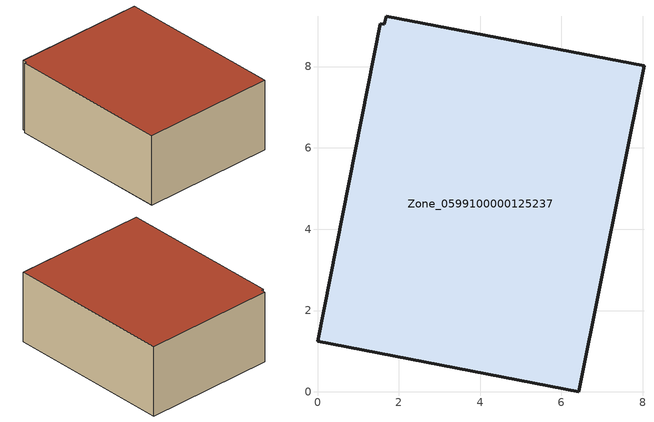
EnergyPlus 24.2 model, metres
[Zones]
Zone_0599100000125237
 floor ground (C_G): 1.69,9.24 8.03,8.02 6.43,0 0,1.24 1.54,9.05 1.65,9.04 z0
 wall outside (C_F): 6.43,0 8.03,8.02 1.69,9.24 1.65,9.04 1.54,9.05 0,1.24 6.43,0 z0:3.46
 roof outside (C_R): 8.03,8.02 1.69,9.24 1.65,9.04 1.54,9.05 0,1.24 6.43,0 z3.46
[BUILDING]
Pand.0599100000125237: North Axis=0; Terrain=City; Loads Convergence Tolerance Value=0.04; Temperature Convergence Tolerance Value=0.4; Solar Distribution=FullExterior; Maximum Number of Warmup Days=25; Minimum Number of Warmup Days=1
[Site:Location]
Rotterdam.The.Hague.AP_ZH_NLD Design_Conditions: Latitude=51.96; Longitude=4.45; Time Zone=1; Elevation=-4.5
[SITE:GROUNDTEMPERATURE:BUILDINGSURFACE]
18, 18, 18, 18, 18, 18, 18, 18, 18, 18, 18, 18
[MATERIAL] Thermal Absorptance=0.9; Solar Absorptance=0.7; Visible Absorptance=0.7
Name | Roughness | Thickness | Conductivity | Density | Specific Heat
G.TC.1946-1964 | MediumSmooth | 0.15 | 1 | 540 | 1210
F.TC.1946-1964 | Rough | 0.3 | 0.857143 | 1920 | 840
R.TC.1946-1964 | MediumRough | 0.2 | 0.235294 | 1500 | 1000
[CONSTRUCTION]
C_G: G.TC.1946-1964
C_F: F.TC.1946-1964
C_R: R.TC.1946-1964
[ZONE]
Zone_0599100000125237: Type=1; Multiplier=1; Ceiling Height=Autocalculate; Volume=Autocalculate; Floor Area=autocalculate; Part of Total Floor Area=Yes
[ZONEINFILTRATION:DESIGNFLOWRATE]
Infil_Zone_0599100000125237: Zone or ZoneList or Space or SpaceList=Zone_0599100000125237; Schedule=AlwaysOn; Design Flow Rate Calculation Method=Flow/Area; Flow Rate per Floor Area=0.003; Constant Term Coefficient=1; Temperature Term Coefficient=0; Velocity Term Coefficient=0; Velocity Squared Term Coefficient=0
[HVACTEMPLATE:ZONE:IDEALLOADSAIRSYSTEM]
Zone_0599100000125237: Maximum Heating Supply Air Temperature=50; Minimum Cooling Supply Air Temperature=13; Maximum Heating Supply Air Humidity Ratio=0.0156; Minimum Cooling Supply Air Humidity Ratio=0.0077; Heating Limit=NoLimit; Cooling Limit=NoLimit; Dehumidification Control Type=ConstantSensibleHeatRatio; Cooling Sensible Heat Ratio=0.7; Dehumidification Setpoint=60; Humidification Control Type=None; Humidification Setpoint=30; Outdoor Air Method=None; Outdoor Air Flow Rate per Person=0.00944; Outdoor Air Flow Rate per Zone Floor Area=0; Outdoor Air Flow Rate per Zone=0; Demand Controlled Ventilation Type=None; Outdoor Air Economizer Type=NoEconomizer; Heat Recovery Type=None; Sensible Heat Recovery Effectiveness=0.7; Latent Heat Recovery Effectiveness=0.65
[ZONECONTROL:THERMOSTAT]
ThermostatControl_Zone_0599100000125237: Zone or ZoneList=Zone_0599100000125237; Control Type Schedule=DualSetpointControlType; Control 1=Thermostat_Zone_0599100000125237; Temperature Difference Between Cutout And Setpoint=0
[THERMOSTATSETPOINT:DUALSETPOINT]
Thermostat_Zone_0599100000125237: Heating Setpoint Temperature Schedule=HeatingSetpoint_Zone_0599100000125237; Cooling Setpoint Temperature Schedule=CoolingSetpoint_Zone_0599100000125237
[SCHEDULE:COMPACT]
HeatingSetpoint_Zone_0599100000125237: Through: 12/31, For: AllDays, Until: 24:00, 21
CoolingSetpoint_Zone_0599100000125237: Through: 12/31, For: AllDays, Until: 24:00, 24
DualSetpointControlType: Through: 12/31, For: AllDays, Until: 24:00, 4
AlwaysOn: Through: 12/31, For: AllDays, Until: 24:00, 1
